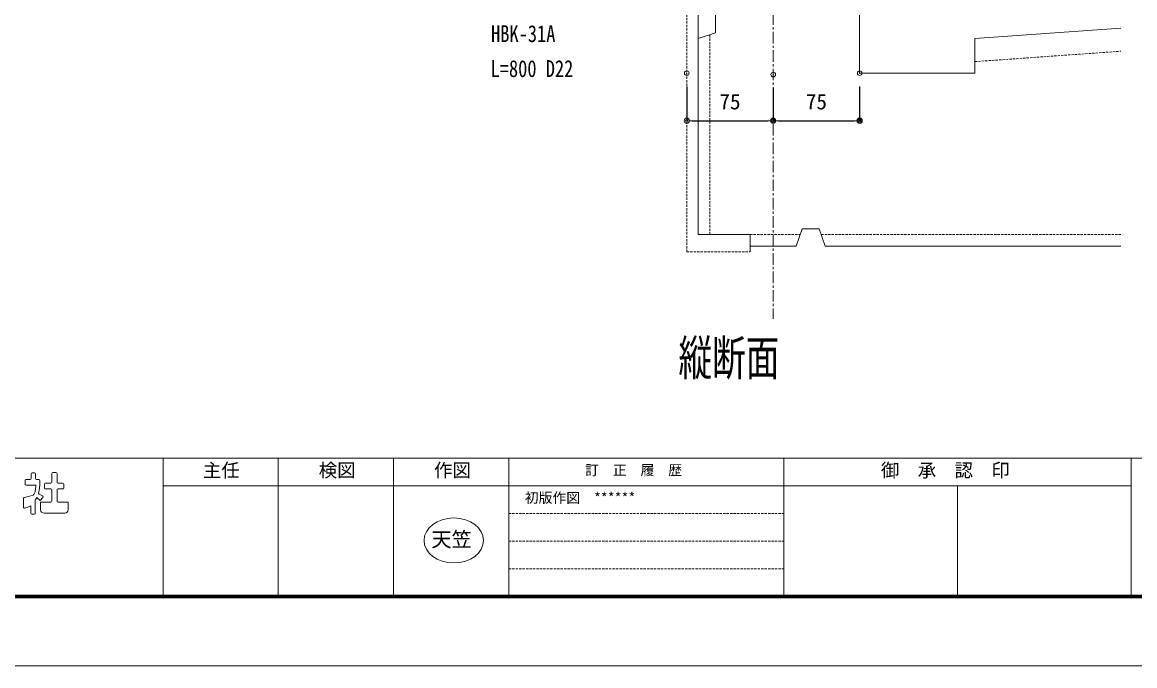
# Model space of a CAD drawing. Units: millimetres, scale not verified. Extents: x -1682 to 1682, y -1188 to 1188.
# Drawn here: x -748 to 217, y -1188 to -630 of the extents above; entities that cross this region are included whole.
import ezdxf
from ezdxf.enums import TextEntityAlignment as Align

# ---------------------------------------------------------------- set-up
doc = ezdxf.new("R2010")
doc.units = ezdxf.units.MM
doc.header["$LTSCALE"] = 8
doc.header["$PDMODE"] = 32
doc.header["$PDSIZE"] = 4
doc.linetypes.add('USER1', pattern=[2, 1.25, -0.25, 0.25, -0.25])
doc.linetypes.add('USER3', pattern=[0.375, 0.25, -0.125])
for name, color, linetype, lineweight in [('0-0_0', 7, 'Continuous', 18), ('0-1_DEFPOINTS', 7, 'Continuous', 18), ('0-4_WAKU', 7, 'Continuous', 18), ('0-6_2躯体線', 4, 'Continuous', 18), ('0-7_3中心線', 2, 'USER1', 18), ('0-F_2躯体隠れ', 6, 'USER3', 18)]:
    doc.layers.add(name, color=color, linetype=linetype, lineweight=lineweight)
doc.layers.add('0-2_MOJI', color=7, linetype='Continuous')
doc.layers.add('0-9_1手摺寸法', color=7, linetype='Continuous')
doc.styles.add('ＭＳ ゴシック', font='')
doc.styles.get('ＭＳ ゴシック').set_extended_font_data('MS Gothic')

# ---------------------------------------------------------------- blocks, each defined once
blk = doc.blocks.new('_ORIGIN2')
at = {"layer": '0-0_0'}
blk.add_line((-0.5, 0), (-1, 0), dxfattribs=at)
for radius in [0.5, 0.25]:
    blk.add_circle((0, 0), radius, dxfattribs=at)
blk = doc.blocks.new('D39')
at = {"layer": '0-1_DEFPOINTS'}
for p in [(-29.784, -249.952), (45.216, -251.144), (45.216, -291.16)]:
    blk.add_point(p, dxfattribs=at)
at = {"layer": '0-9_1手摺寸法'}
for p, q in [((-29.784, -261.452), (-29.784, -291.16)), ((45.216, -262.644), (45.216, -291.16)), ((-25.184, -291.16), (40.616, -291.16))]:
    blk.add_line(p, q, dxfattribs=at)
at = {"layer": '0-9_1手摺寸法', "xscale": 4.6, "yscale": 4.6, "rotation": 180}
blk.add_blockref('_ORIGIN2', (-29.784, -291.16), dxfattribs=at)
at = {"layer": '0-9_1手摺寸法', "xscale": 4.6, "yscale": 4.6}
blk.add_blockref('_ORIGIN2', (45.216, -291.16), dxfattribs=at)
at = {"layer": '0-9_1手摺寸法', "style": 'ＭＳ ゴシック'}
blk.add_text('75', height=13.49, dxfattribs=at).set_placement((-1.484, -285.41), align=Align.BOTTOM_LEFT)
blk = doc.blocks.new('D40')
at = {"layer": '0-1_DEFPOINTS'}
for p in [(120.216, -249.952), (45.216, -251.144), (120.216, -291.16)]:
    blk.add_point(p, dxfattribs=at)
at = {"layer": '0-9_1手摺寸法'}
for p, q in [((45.216, -262.644), (45.216, -291.16)), ((120.216, -261.452), (120.216, -291.16)), ((49.816, -291.16), (115.616, -291.16))]:
    blk.add_line(p, q, dxfattribs=at)
at = {"layer": '0-9_1手摺寸法', "xscale": 4.6, "yscale": 4.6, "rotation": 180}
blk.add_blockref('_ORIGIN2', (45.216, -291.16), dxfattribs=at)
at = {"layer": '0-9_1手摺寸法', "xscale": 4.6, "yscale": 4.6}
blk.add_blockref('_ORIGIN2', (120.216, -291.16), dxfattribs=at)
at = {"layer": '0-9_1手摺寸法', "style": 'ＭＳ ゴシック'}
blk.add_text('75', height=13.49, dxfattribs=at).set_placement((73.516, -285.41), align=Align.BOTTOM_LEFT)

msp = doc.modelspace()

# ---------------------------------------------------------------- linework, layer by layer
at = {"layer": '0-0_0'}
for p, q in [((-740.414, -1021.538), (-740.414, -1025.548)), ((-737.442, -1020.65), (-739.526, -1020.65)), ((-736.554, -1025.548), (-736.554, -1021.538)), ((-722.562, -1021.297), (-722.562, -1028.682)), ((-718.866, -1020.409), (-721.674, -1020.409)), ((-717.978, -1028.682), (-717.978, -1021.297)), ((-745.721, -1027.324), (-745.721, -1030.369)), ((-741.302, -1026.436), (-744.833, -1026.436)), ((-744.833, -1031.257), (-737.085, -1031.257)), ((-737.036, -1037.043), (-736.21, -1032.298)), ((-733.823, -1026.436), (-735.666, -1026.436)), ((-733.418, -1035.837), (-732.935, -1031.016)), ((-728.834, -1030.458), (-728.834, -1033.744)), ((-723.45, -1029.57), (-727.946, -1029.57)), ((-713.076, -1029.57), (-717.09, -1029.57)), ((-712.188, -1033.744), (-712.188, -1030.458)), ((-746.506, -1042.172), (-742.585, -1041.141)), ((-742.585, -1041.141), (-738.658, -1040.051)), ((-738.076, -1039.537), (-737.036, -1037.043)), ((-736.631, -1043.671), (-735.545, -1042.142)), ((-733.418, -1035.837), (-733.972, -1038.053)), ((-733.524, -1039.055), (-730.585, -1040.601)), ((-727.946, -1034.632), (-723.45, -1034.632)), ((-722.562, -1035.52), (-722.562, -1045.074)), ((-717.978, -1045.074), (-717.978, -1035.52)), ((-717.09, -1034.632), (-713.076, -1034.632)), ((-747.168, -1043.031), (-747.168, -1050.408)), ((-746.094, -1051.277), (-743.791, -1050.783)), ((-743.791, -1050.783), (-740.655, -1049.337)), ((-740.655, -1049.337), (-740.655, -1055.681)), ((-736.795, -1055.681), (-736.795, -1044.185)), ((-732.211, -1045.962), (-732.211, -1052.645)), ((-723.45, -1045.962), (-732.211, -1045.962)), ((-708.329, -1045.962), (-717.09, -1045.962)), ((-708.329, -1052.645), (-708.329, -1045.962)), ((-739.767, -1056.569), (-737.683, -1056.569)), ((-729.251, -1055.605), (-711.289, -1055.605))]:
    msp.add_line(p, q, dxfattribs=at)
for points in [[(-732.959, -1031.257), (-732.935, -1031.257), (-732.935, -1027.324)], [(-730.348, -1041.991), (-732.694, -1044.516), (-735.545, -1042.142)]]:
    msp.add_lwpolyline(points, dxfattribs=at)
for centre, radius, start, end in [((-739.526, -1021.538), 0.888, 90, 180), ((-737.442, -1021.538), 0.888, 0, 90), ((-721.674, -1021.297), 0.888, 90, 180), ((-718.866, -1021.297), 0.888, 0, 90), ((-744.833, -1027.324), 0.888, 90, 180), ((-744.833, -1030.369), 0.888, 180, 270), ((-741.302, -1025.548), 0.888, 270, 0), ((-737.085, -1032.145), 0.888, 350.12702, 90), ((-735.666, -1025.548), 0.888, 180, 270), ((-733.823, -1027.324), 0.888, 0, 90), ((-727.946, -1030.458), 0.888, 90, 180), ((-723.45, -1028.682), 0.888, 270, 0), ((-717.09, -1028.682), 0.888, 180, 270), ((-713.076, -1030.458), 0.888, 0, 90), ((-746.28, -1043.031), 0.888, 104.73314, 180), ((-738.896, -1039.195), 0.888, 285.51317, 337.36507), ((-733.111, -1038.269), 0.888, 165.95378, 242.25895), ((-730.998, -1041.387), 0.888, 317.09995, 62.25895), ((-727.946, -1033.744), 0.888, 180, 270), ((-723.45, -1035.52), 0.888, 0, 90), ((-717.09, -1035.52), 0.888, 90, 180), ((-713.076, -1033.744), 0.888, 270, 0), ((-746.28, -1050.408), 0.888, 180, 282.08606), ((-735.907, -1044.185), 0.888, 144.61752, 180), ((-723.45, -1045.074), 0.888, 270, 0), ((-717.09, -1045.074), 0.888, 180, 270), ((-739.767, -1055.681), 0.888, 180, 270), ((-737.683, -1055.681), 0.888, 270, 0), ((-729.251, -1052.645), 2.96, 180, 270), ((-711.289, -1052.645), 2.96, 270, 0)]:
    msp.add_arc(centre, radius, start, end, dxfattribs=at)
msp.add_ellipse((-373.675, -1079.297), major_axis=(25.847, 0), ratio=0.755094, dxfattribs=at)
at = {"layer": '0-1_DEFPOINTS', "color": 5}
msp.add_line((-1682, -1188), (1682, -1188), dxfattribs=at)
at = {"layer": '0-4_WAKU'}
for p, q in [((-1602, -1008), (1598, -1008)), ((-626, -1008), (-626, -1128)), ((-526, -1008), (-526, -1128)), ((-426, -1008), (-426, -1128)), ((-326, -1008), (-326, -1128)), ((-87.333, -1008), (-87.333, -1128)), ((214, -1008), (214, -1128)), ((-626, -1032), (-326, -1032)), ((-326, -1032), (-87.333, -1032)), ((-87.333, -1032), (214, -1032)), ((63.333, -1032), (63.333, -1128)), ((-1603.2, -1129.2), (1599.2, -1129.2)), ((-1602.6, -1128.6), (1598.6, -1128.6)), ((-1602, -1128), (1598, -1128)), ((-1601.4, -1127.4), (1597.4, -1127.4)), ((-1600.8, -1126.8), (1596.8, -1126.8))]:
    msp.add_line(p, q, dxfattribs=at)
at = {"layer": '0-4_WAKU', "linetype": 'USER3'}
for p, q in [((-326, -1056), (-87.333, -1056)), ((-326, -1080), (-87.333, -1080)), ((-326, -1104), (-87.333, -1104))]:
    msp.add_line(p, q, dxfattribs=at)
at = {"layer": '0-6_2躯体線'}
for p, q in [((-161.524, -813.894), (-161.524, -483.894)), ((-21.524, -673.894), (-21.524, -488.894)), ((-146.524, -638.894), (-146.524, -618.894)), ((78.476, -643.894), (205.211, -634.841)), ((-161.524, -643.894), (-146.524, -638.894)), ((-71.524, -808.894), (-76.524, -823.894)), ((-71.524, -808.894), (-56.524, -808.894)), ((-56.524, -808.894), (-51.524, -823.894)), ((-161.524, -813.894), (-116.524, -813.894)), ((-116.524, -813.894), (-116.524, -828.894)), ((-116.524, -823.894), (-76.524, -823.894)), ((-51.524, -823.894), (205.211, -823.894))]:
    msp.add_line(p, q, dxfattribs=at)
msp.add_lwpolyline([(-21.524, -673.894), (78.476, -673.894), (78.476, -643.894)], dxfattribs=at)
at = {"layer": '0-7_3中心線'}
msp.add_line((-96.524, 657.955), (-96.524, -887.018), dxfattribs=at)
at = {"layer": '0-F_2躯体隠れ'}
for p, q in [((-171.524, -828.894), (-171.524, -473.894)), ((-151.524, -813.894), (-151.524, -640.56)), ((78.476, -663.894), (205.211, -654.841)), ((-116.524, -813.894), (-73.19, -813.894)), ((-54.857, -813.894), (205.211, -813.894)), ((-171.524, -828.894), (-116.524, -828.894))]:
    msp.add_line(p, q, dxfattribs=at)

# ---------------------------------------------------------------- block references
at = {"layer": '0-9_1手摺寸法'}
for name in ['D39', 'D40']:
    msp.add_blockref(name, (-141.739, -423.942), dxfattribs=at)

# ---------------------------------------------------------------- texts
at = {"layer": '0-0_0', "style": 'ＭＳ ゴシック'}
for s, height, width, p in [('HBK-31A', 14.66, 0.8, (-341.354, -651.323)), ('L=800 D22', 14.66, 0.8, (-341.781, -681.658)), ('縦断面', 30.55, 0.7, (-178.73, -945.328))]:
    msp.add_text(s, height=height, dxfattribs=dict(at, width=width)).set_placement(p, align=Align.BOTTOM_LEFT)
for s, height, p in [('初版作図\u3000******', 8.798, (-312.094, -1049.283)), ('天笠', 12.9, (-393.167, -1088.655))]:
    msp.add_text(s, height=height, dxfattribs=at).set_placement(p, align=Align.BOTTOM_LEFT)
at = {"layer": '0-2_MOJI', "style": 'ＭＳ ゴシック'}
for s, height, p in [('主任', 11.73, (-591.395, -1027.794)), ('検図', 11.73, (-490.862, -1027.794)), ('作図', 11.73, (-390.862, -1027.794)), ('訂\u3000正\u3000履\u3000歴', 8.798, (-259.675, -1025.283)), ('御  承  認  印', 11.73, (-3.106, -1027.794))]:
    msp.add_text(s, height=height, dxfattribs=at).set_placement(p, align=Align.BOTTOM_LEFT)

doc.saveas('drawing.dxf')
